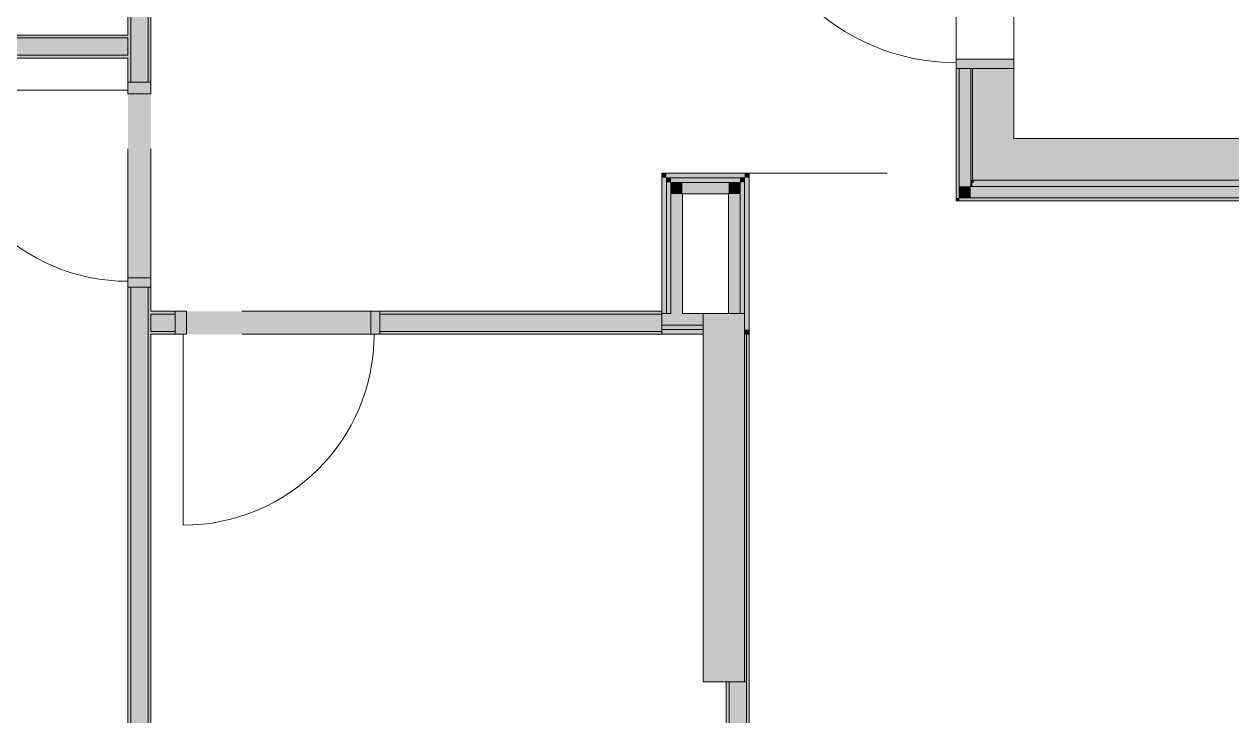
# Model space of a CAD drawing. Header units: metres. Extents: x -4 to 206, y -18 to 45.
# Drawn here: x 170.56 to 175.81, y 28.7 to 31.71 of the extents above; entities that cross this region are included whole.
import ezdxf

# ---------------------------------------------------------------- set-up
doc = ezdxf.new("R2010")
doc.units = ezdxf.units.M
doc.header["$MEASUREMENT"] = 0
doc.linetypes.add('Grenzlinie', pattern=[0.008, 0.003, -0.005])
for name, color, linetype in [('120 Wand Innen tragend', 7, 'Continuous'), ('130 Wand Innen', 7, 'Continuous'), ('150 Stütze', 7, 'Continuous'), ('170 Schachtwände', 7, 'Continuous'), ('815 Raumbegrenzung', 7, 'Continuous')]:
    doc.layers.add(name, color=color, linetype=linetype)

# ---------------------------------------------------------------- blocks, each defined once
blk = doc.blocks.new('Wand_52_1', base_point=(173.7142, 30.3583))
at = {"layer": '130 Wand Innen', "linetype": 'Continuous', "lineweight": 0, "true_color": 0xffffff}
blk.add_hatch(color=7, dxfattribs=at).paths.add_polyline_path([(173.6942, 30.3583), (173.6942, 28.8483), (173.7017, 28.8483), (173.7017, 30.3583)])
at = {"layer": '130 Wand Innen', "linetype": 'Continuous', "lineweight": 0, "true_color": 0x000000}
blk.add_hatch(color=18, dxfattribs=at).paths.add_polyline_path([(173.7142, 28.8483), (173.7142, 30.3583), (173.7017, 30.3583), (173.7017, 28.8483)])
at = {"layer": '130 Wand Innen', "color": 7, "linetype": 'Continuous', "lineweight": 18}
blk.add_line((173.7017, 30.3583), (173.7017, 28.8483), dxfattribs=at)
at = {"layer": '130 Wand Innen', "color": 7, "linetype": 'Continuous', "lineweight": 18, "flags": 128}
for points in [[(173.7142, 30.3583), (173.6942, 30.3583)], [(173.7142, 28.8483), (173.7142, 30.3583)], [(173.6942, 28.8483), (173.7017, 28.8483)]]:
    blk.add_lwpolyline(points, dxfattribs=at)
blk = doc.blocks.new('Wand_53_1', base_point=(171.1142, 31.5583))
at = {"layer": '130 Wand Innen', "linetype": 'Continuous', "lineweight": 0, "true_color": 0x000000}
for points in [[(171.0142, 31.6583), (168.3697, 31.6583), (168.3698, 31.6458), (171.0142, 31.6458)], [(168.37, 31.5708), (171.0142, 31.5708), (171.0142, 31.6458), (168.3698, 31.6458)], [(168.3701, 31.5583), (171.0142, 31.5583), (171.0142, 31.5708), (168.37, 31.5708)]]:
    blk.add_hatch(color=18, dxfattribs=at).paths.add_polyline_path(points)
at = {"layer": '130 Wand Innen', "color": 7, "linetype": 'Continuous', "lineweight": 18}
for p, q in [((171.0142, 31.6458), (168.3698, 31.6458)), ((168.37, 31.5708), (171.0142, 31.5708))]:
    blk.add_line(p, q, dxfattribs=at)
at = {"layer": '130 Wand Innen', "color": 7, "linetype": 'Continuous', "lineweight": 18, "flags": 128}
for points in [[(171.0142, 31.6583), (168.3697, 31.6583)], [(168.3697, 31.6583), (168.3701, 31.5583)], [(171.0142, 31.5708), (171.0142, 31.6458)], [(168.3701, 31.5583), (171.0142, 31.5583)]]:
    blk.add_lwpolyline(points, dxfattribs=at)
blk = doc.blocks.new('Metall Zargentür Typ3 27[7]_1', base_point=(168.0292, 39.9833))
at = {"layer": '130 Wand Innen', "linetype": 'Continuous', "lineweight": 0, "true_color": 0xffffff}
for points in [[(171.2192, 30.3583), (171.2692, 30.3583), (171.2692, 30.4583), (171.2192, 30.4583)], [(172.1092, 30.4583), (172.0692, 30.4583), (172.0692, 30.3583), (172.1092, 30.3583)]]:
    blk.add_hatch(color=7, dxfattribs=at).paths.add_polyline_path(points)
at = {"layer": '130 Wand Innen', "color": 7, "linetype": 'Grenzlinie', "lineweight": 13, "ltscale": 200}
for p, q in [((172.1092, 30.4583), (171.2192, 30.4583)), ((172.1092, 30.3583), (171.2192, 30.3583))]:
    blk.add_line(p, q, dxfattribs=at)
at = {"layer": '130 Wand Innen', "color": 7, "linetype": 'Continuous', "lineweight": 13}
for p, q in [((171.2692, 30.4583), (171.2192, 30.4583)), ((171.2192, 30.4583), (171.2192, 30.3583)), ((171.2692, 30.3583), (171.2692, 30.4583)), ((172.1092, 30.4583), (172.0692, 30.4583)), ((172.0692, 30.4583), (172.0692, 30.3583)), ((172.1092, 30.3583), (172.1092, 30.4583)), ((171.2192, 30.3583), (171.2692, 30.3583)), ((172.0692, 30.3583), (172.1092, 30.3583))]:
    blk.add_line(p, q, dxfattribs=at)
at = {"layer": '130 Wand Innen', "color": 7, "linetype": 'Continuous', "lineweight": 18}
for p, q in [((171.2192, 30.4583), (171.2192, 30.4458)), ((171.2192, 30.4583), (171.2192, 30.4458)), ((171.2192, 30.4458), (171.2192, 30.3708)), ((171.2192, 30.4458), (171.2192, 30.3708)), ((172.1092, 30.4583), (172.1092, 30.4458)), ((172.1092, 30.4583), (172.1092, 30.4458)), ((172.1092, 30.4458), (172.1092, 30.3708)), ((172.1092, 30.4458), (172.1092, 30.3708)), ((171.2192, 30.3708), (171.2192, 30.3583)), ((171.2192, 30.3708), (171.2192, 30.3583)), ((172.1092, 30.3708), (172.1092, 30.3583)), ((172.1092, 30.3708), (172.1092, 30.3583))]:
    blk.add_line(p, q, dxfattribs=at)
at = {"layer": '130 Wand Innen', "color": 8, "linetype": 'Continuous', "lineweight": 0}
blk.add_line((171.2542, 30.3583), (171.2542, 29.5283), dxfattribs=at)
blk.add_arc((171.2542, 30.3583), 0.83, 270, 0, dxfattribs=at)
blk = doc.blocks.new('Wand_60_1', base_point=(173.3342, 30.3583))
at = {"layer": '130 Wand Innen', "linetype": 'Continuous', "lineweight": 0, "true_color": 0x000000}
for points in [[(171.1142, 30.4583), (171.1142, 30.4458), (171.2192, 30.4458), (171.2192, 30.4583)], [(171.1142, 30.3708), (171.2192, 30.3708), (171.2192, 30.4458), (171.1142, 30.4458)], [(172.1092, 30.4458), (173.3342, 30.4458), (173.3342, 30.4583), (172.1092, 30.4583)], [(172.1092, 30.3708), (173.3342, 30.3708), (173.3342, 30.4458), (172.1092, 30.4458)], [(171.2192, 30.3708), (171.1142, 30.3708), (171.1142, 30.3583), (171.2192, 30.3583)], [(172.1092, 30.3708), (172.1092, 30.3583), (173.3342, 30.3583), (173.3342, 30.3708)]]:
    blk.add_hatch(color=18, dxfattribs=at).paths.add_polyline_path(points)
at = {"layer": '130 Wand Innen', "linetype": 'Continuous', "lineweight": 13, "true_color": 0xf9f8f6}
blk.add_hatch(color=7, dxfattribs=at).paths.add_polyline_path([(171.2192, 30.4583), (171.2192, 30.3583), (172.1092, 30.3583), (172.1092, 30.4583)])
at = {"layer": '130 Wand Innen', "color": 7, "linetype": 'Continuous', "lineweight": 18}
for p, q in [((171.2192, 30.4458), (171.1142, 30.4458)), ((171.2192, 30.4583), (171.2192, 30.4458)), ((171.2192, 30.4458), (171.2192, 30.3708)), ((172.1092, 30.4583), (172.1092, 30.4458)), ((173.3342, 30.4458), (172.1092, 30.4458)), ((172.1092, 30.4458), (172.1092, 30.3708)), ((171.1142, 30.3708), (171.2192, 30.3708)), ((171.2192, 30.3708), (171.2192, 30.3583)), ((172.1092, 30.3708), (173.3342, 30.3708)), ((172.1092, 30.3708), (172.1092, 30.3583))]:
    blk.add_line(p, q, dxfattribs=at)
at = {"layer": '130 Wand Innen', "color": 7, "linetype": 'Continuous', "lineweight": 18, "flags": 128}
for points in [[(171.2192, 30.4583), (171.1142, 30.4583)], [(171.1142, 30.4458), (171.1142, 30.3708)], [(173.3342, 30.4583), (172.1092, 30.4583)], [(173.3342, 30.3583), (173.3342, 30.4583)], [(171.1142, 30.3583), (171.2192, 30.3583)], [(172.1092, 30.3583), (173.3342, 30.3583)]]:
    blk.add_lwpolyline(points, dxfattribs=at)
at = {"layer": '130 Wand Innen', "color": 7, "linetype": 'Continuous', "lineweight": 13}
blk.add_blockref('Metall Zargentür Typ3 27[7]_1', (168.0292, 39.9833), dxfattribs=at)
blk = doc.blocks.new('Wand_62_1', base_point=(174.6142, 30.9383))
at = {"layer": '120 Wand Innen tragend', "linetype": 'Continuous', "lineweight": 0, "true_color": 0x000000}
for points in [[(174.6842, 31.0283), (174.6975, 31.0283), (174.8642, 31.2083), (174.6842, 31.2083)], [(174.8642, 31.2083), (174.6975, 31.0283), (174.8642, 31.0283)], [(177.5342, 31.2083), (174.8642, 31.2083), (174.8642, 31.0283), (177.5342, 31.0283)], [(174.6267, 31.0008), (174.6267, 30.9518), (174.6721, 31.0008)], [(174.6767, 31.0008), (174.6721, 31.0008), (174.6267, 30.9518), (174.6267, 30.9508), (174.6767, 30.9508)], [(177.4767, 31.0008), (174.6767, 31.0008), (174.6767, 30.9508), (177.4767, 30.9508)], [(174.6258, 30.9508), (174.6142, 30.9508), (174.6142, 30.9383)], [(174.6258, 30.9508), (174.6142, 30.9383), (174.6267, 30.9383), (174.6267, 30.9508)], [(177.4642, 30.9508), (174.6267, 30.9508), (174.6267, 30.9383), (177.4642, 30.9383)]]:
    blk.add_hatch(color=18, dxfattribs=at).paths.add_polyline_path(points)
at = {"layer": '120 Wand Innen tragend', "linetype": 'Continuous', "lineweight": 0, "true_color": 0xffffff}
for points in [[(174.6767, 31.0283), (174.6767, 31.0058), (174.6842, 31.0139), (174.6842, 31.0283)], [(174.6842, 31.0283), (174.6842, 31.0139), (174.6975, 31.0283)], [(177.5267, 31.0283), (174.6975, 31.0283), (174.6842, 31.0139), (174.6842, 31.0008), (177.5267, 31.0008)], [(174.6842, 31.0139), (174.6767, 31.0058), (174.6767, 31.0008), (174.6842, 31.0008)]]:
    blk.add_hatch(color=7, dxfattribs=at).paths.add_polyline_path(points)
at = {"layer": '120 Wand Innen tragend', "color": 7, "linetype": 'Continuous', "lineweight": 18}
for p, q in [((174.6842, 31.2083), (174.6842, 31.0283)), ((174.6975, 31.0283), (174.6842, 31.0283)), ((174.6975, 31.0283), (174.8642, 31.0283)), ((174.8642, 31.0283), (177.5342, 31.0283))]:
    blk.add_line(p, q, dxfattribs=at)
at = {"layer": '120 Wand Innen tragend', "color": 7, "linetype": 'Continuous', "lineweight": 13}
for p, q in [((174.6767, 31.0283), (174.6767, 31.0058)), ((174.6267, 31.0008), (174.6267, 30.9518)), ((174.6767, 31.0058), (174.6767, 31.0008)), ((174.6767, 31.0008), (174.6842, 31.0008)), ((174.6842, 31.0008), (177.5267, 31.0008)), ((174.6267, 30.9518), (174.6267, 30.9508)), ((174.6267, 30.9508), (174.6767, 30.9508)), ((174.6767, 30.9508), (177.4767, 30.9508))]:
    blk.add_line(p, q, dxfattribs=at)
at = {"layer": '120 Wand Innen tragend', "color": 7, "linetype": 'Continuous', "lineweight": 18, "flags": 128}
blk.add_lwpolyline([(181.3242, 31.2083), (174.8642, 31.2083)], dxfattribs=at)
at = {"layer": '120 Wand Innen tragend', "color": 7, "linetype": 'Continuous', "lineweight": 13, "flags": 128}
for points in [[(174.6142, 30.9383), (174.6142, 30.9508)], [(174.6142, 30.9383), (177.4642, 30.9383)]]:
    blk.add_lwpolyline(points, dxfattribs=at)
blk = doc.blocks.new('Metall Zargentür Typ3 27[8]_1', base_point=(168.0292, 39.9833))
at = {"layer": '120 Wand Innen tragend', "linetype": 'Continuous', "lineweight": 0, "true_color": 0xffffff}
for points in [[(174.6142, 32.5033), (174.6142, 32.4533), (174.8642, 32.4533), (174.8642, 32.5033)], [(174.8642, 31.5133), (174.8642, 31.5533), (174.6142, 31.5533), (174.6142, 31.5133)]]:
    blk.add_hatch(color=7, dxfattribs=at).paths.add_polyline_path(points)
at = {"layer": '120 Wand Innen tragend', "color": 7, "linetype": 'Continuous', "lineweight": 13}
for p, q in [((174.6142, 31.5133), (174.6142, 32.5033)), ((174.6142, 32.5033), (174.6142, 32.4533)), ((174.8642, 32.5033), (174.6142, 32.5033)), ((174.6142, 32.5033), (174.6267, 32.5033)), ((174.6142, 32.5033), (174.6267, 32.5033)), ((174.6267, 32.5033), (174.6767, 32.5033)), ((174.6267, 32.5033), (174.6767, 32.5033)), ((174.6767, 32.5033), (174.6842, 32.5033)), ((174.6767, 32.5033), (174.6842, 32.5033)), ((174.8642, 31.5133), (174.8642, 32.5033)), ((174.8642, 32.4533), (174.8642, 32.5033)), ((174.6142, 32.4533), (174.8642, 32.4533)), ((174.8642, 31.5533), (174.6142, 31.5533)), ((174.6142, 31.5533), (174.6142, 31.5133)), ((174.8642, 31.5133), (174.8642, 31.5533)), ((174.6142, 31.5133), (174.8642, 31.5133)), ((174.6142, 31.5133), (174.6267, 31.5133)), ((174.6142, 31.5133), (174.6267, 31.5133)), ((174.6267, 31.5133), (174.6767, 31.5133)), ((174.6267, 31.5133), (174.6767, 31.5133)), ((174.6767, 31.5133), (174.6842, 31.5133)), ((174.6767, 31.5133), (174.6842, 31.5133))]:
    blk.add_line(p, q, dxfattribs=at)
at = {"layer": '120 Wand Innen tragend', "color": 7, "linetype": 'Continuous', "lineweight": 18}
for p, q in [((174.6842, 32.5033), (174.8642, 32.5033)), ((174.6842, 32.5033), (174.8642, 32.5033)), ((174.6842, 31.5133), (174.8642, 31.5133)), ((174.6842, 31.5133), (174.8642, 31.5133))]:
    blk.add_line(p, q, dxfattribs=at)
at = {"layer": '120 Wand Innen tragend', "color": 8, "linetype": 'Continuous', "lineweight": 0}
blk.add_line((174.6142, 32.4683), (173.6842, 32.4683), dxfattribs=at)
blk.add_arc((174.6142, 32.4683), 0.93, 180, 270, dxfattribs=at)
blk = doc.blocks.new('Wand_65_1', base_point=(174.6142, 30.9383))
at = {"layer": '120 Wand Innen tragend', "linetype": 'Continuous', "lineweight": 0, "true_color": 0x000000}
for points in [[(174.6842, 32.8483), (174.6842, 32.7283), (174.7063, 32.7283), (174.8642, 32.8483)], [(174.7063, 32.7283), (174.8642, 32.7283), (174.8642, 32.8483)], [(174.6767, 32.7208), (174.6267, 32.7208), (174.6267, 32.6708), (174.6306, 32.6708), (174.6767, 32.7058)], [(174.6767, 32.6708), (174.6767, 32.7058), (174.6306, 32.6708)], [(174.6842, 32.7208), (174.6964, 32.7208), (174.7063, 32.7283), (174.6842, 32.7283)], [(174.6842, 32.7115), (174.6842, 32.5033), (174.8642, 32.5033), (174.8642, 32.7283), (174.7063, 32.7283)], [(174.6842, 32.7115), (174.6964, 32.7208), (174.6842, 32.7208)], [(174.6142, 32.6708), (174.6142, 32.6583), (174.6267, 32.6678), (174.6267, 32.6708)], [(174.6267, 32.6678), (174.6142, 32.6583), (174.6267, 32.6583)], [(174.6267, 32.6583), (174.6142, 32.6583), (174.6142, 32.5033), (174.6267, 32.5033)], [(174.6267, 32.6678), (174.6306, 32.6708), (174.6267, 32.6708)], [(174.6306, 32.6708), (174.6267, 32.6678), (174.6267, 32.5033), (174.6767, 32.5033), (174.6767, 32.6708)], [(174.6142, 30.9508), (174.6258, 30.9508), (174.6267, 30.9518), (174.6267, 31.5133), (174.6142, 31.5133)], [(174.6267, 31.0008), (174.6721, 31.0008), (174.6767, 31.0058), (174.6767, 31.5133), (174.6267, 31.5133)], [(174.6842, 31.2083), (174.8642, 31.2083), (174.8642, 31.5133), (174.6842, 31.5133)], [(174.6767, 31.0058), (174.6721, 31.0008), (174.6767, 31.0008)], [(174.6267, 30.9518), (174.6258, 30.9508), (174.6267, 30.9508)]]:
    blk.add_hatch(color=18, dxfattribs=at).paths.add_polyline_path(points)
at = {"layer": '120 Wand Innen tragend', "linetype": 'Continuous', "lineweight": 0, "true_color": 0xffffff}
for points in [[(174.6842, 32.7283), (174.6767, 32.7283), (174.6767, 32.7208), (174.6842, 32.7208)], [(174.6842, 32.7208), (174.6767, 32.7208), (174.6767, 32.7058), (174.6842, 32.7115)], [(174.6767, 32.7058), (174.6767, 32.5033), (174.6842, 32.5033), (174.6842, 32.7115)], [(174.6767, 31.0283), (174.6842, 31.0283), (174.6842, 31.5133), (174.6767, 31.5133)]]:
    blk.add_hatch(color=7, dxfattribs=at).paths.add_polyline_path(points)
at = {"layer": '120 Wand Innen tragend', "color": 7, "linetype": 'Continuous', "lineweight": 13}
for p, q in [((174.6767, 32.7208), (174.6267, 32.7208)), ((174.6767, 32.7208), (174.6767, 32.7058)), ((174.6767, 32.7058), (174.6767, 32.5033)), ((174.6267, 32.6708), (174.6142, 32.6708)), ((174.6267, 32.6708), (174.6267, 32.6678)), ((174.6267, 32.6678), (174.6267, 32.5033)), ((174.6142, 32.5033), (174.6267, 32.5033)), ((174.6267, 32.5033), (174.6767, 32.5033)), ((174.6767, 32.5033), (174.6842, 32.5033)), ((174.6142, 31.5133), (174.6267, 31.5133)), ((174.6267, 31.5133), (174.6267, 31.0008)), ((174.6267, 31.5133), (174.6767, 31.5133)), ((174.6767, 31.5133), (174.6767, 31.0283)), ((174.6767, 31.5133), (174.6842, 31.5133)), ((174.6767, 31.0283), (174.6767, 31.0058)), ((174.6267, 31.0008), (174.6267, 30.9518)), ((174.6767, 31.0058), (174.6767, 31.0008)), ((174.6267, 30.9518), (174.6267, 30.9508))]:
    blk.add_line(p, q, dxfattribs=at)
at = {"layer": '120 Wand Innen tragend', "color": 7, "linetype": 'Continuous', "lineweight": 18}
for p, q in [((174.6842, 32.7283), (174.6767, 32.7283)), ((174.6842, 32.7283), (174.6842, 32.7208)), ((174.6842, 32.7208), (174.6842, 32.7115)), ((174.6842, 32.7115), (174.6842, 32.5033)), ((174.6842, 32.5033), (174.8642, 32.5033)), ((174.6842, 31.5133), (174.6842, 31.2083)), ((174.6842, 31.5133), (174.8642, 31.5133)), ((174.6842, 31.2083), (174.6842, 31.0283))]:
    blk.add_line(p, q, dxfattribs=at)
at = {"layer": '120 Wand Innen tragend', "color": 7, "linetype": 'Continuous', "lineweight": 18, "flags": 128}
for points in [[(174.8642, 32.8483), (174.6842, 32.8483)], [(174.8642, 32.5033), (174.8642, 32.8483)], [(174.8642, 31.2083), (174.8642, 31.5133)]]:
    blk.add_lwpolyline(points, dxfattribs=at)
at = {"layer": '120 Wand Innen tragend', "color": 7, "linetype": 'Continuous', "lineweight": 13, "flags": 128}
for points in [[(174.6142, 32.6583), (174.6142, 32.5033)], [(174.6142, 31.5133), (174.6142, 30.9508)]]:
    blk.add_lwpolyline(points, dxfattribs=at)
at = {"layer": '120 Wand Innen tragend', "color": 7, "linetype": 'Continuous', "lineweight": 13}
blk.add_blockref('Metall Zargentür Typ3 27[8]_1', (168.0292, 39.9833), dxfattribs=at)
blk = doc.blocks.new('Metall Zargentür Typ3 27[19]_1', base_point=(168.0292, 39.9833))
at = {"layer": '130 Wand Innen', "linetype": 'Continuous', "lineweight": 0, "true_color": 0xffffff}
for points in [[(171.1142, 32.6533), (171.0142, 32.6533), (171.0142, 32.6133), (171.1142, 32.6133)], [(171.0142, 31.7633), (171.1142, 31.7633), (171.1142, 31.8133), (171.0142, 31.8133)]]:
    blk.add_hatch(color=7, dxfattribs=at).paths.add_polyline_path(points)
at = {"layer": '130 Wand Innen', "color": 7, "linetype": 'Grenzlinie', "lineweight": 13, "ltscale": 200}
for p, q in [((171.0142, 32.6533), (171.0142, 31.7633)), ((171.1142, 32.6533), (171.1142, 31.7633))]:
    blk.add_line(p, q, dxfattribs=at)
at = {"layer": '130 Wand Innen', "color": 7, "linetype": 'Continuous', "lineweight": 13}
for p, q in [((171.0142, 32.6133), (171.0142, 32.6533)), ((171.0142, 32.6533), (171.1142, 32.6533)), ((171.1142, 32.6533), (171.1142, 32.6133)), ((171.1142, 32.6133), (171.0142, 32.6133)), ((171.0142, 31.7633), (171.0142, 31.8133)), ((171.0142, 31.8133), (171.1142, 31.8133)), ((171.1142, 31.8133), (171.1142, 31.7633)), ((171.1142, 31.7633), (171.0142, 31.7633))]:
    blk.add_line(p, q, dxfattribs=at)
at = {"layer": '130 Wand Innen', "color": 7, "linetype": 'Continuous', "lineweight": 18}
for p, q in [((171.0267, 32.6533), (171.0142, 32.6533)), ((171.0267, 32.6533), (171.0142, 32.6533)), ((171.1017, 32.6533), (171.0267, 32.6533)), ((171.1017, 32.6533), (171.0267, 32.6533)), ((171.1142, 32.6533), (171.1017, 32.6533)), ((171.1142, 32.6533), (171.1017, 32.6533)), ((171.0267, 31.7633), (171.0142, 31.7633)), ((171.0267, 31.7633), (171.0142, 31.7633)), ((171.1017, 31.7633), (171.0267, 31.7633)), ((171.1017, 31.7633), (171.0267, 31.7633)), ((171.1142, 31.7633), (171.1017, 31.7633)), ((171.1142, 31.7633), (171.1017, 31.7633))]:
    blk.add_line(p, q, dxfattribs=at)
at = {"layer": '130 Wand Innen', "color": 8, "linetype": 'Continuous', "lineweight": 0}
blk.add_line((171.0142, 31.7983), (170.1842, 31.7983), dxfattribs=at)
blk.add_arc((171.0142, 31.7983), 0.83, 90, 180, dxfattribs=at)
blk = doc.blocks.new('Metall Zargentür Typ3 27[20]_1', base_point=(168.0292, 39.9833))
at = {"layer": '130 Wand Innen', "linetype": 'Continuous', "lineweight": 0, "true_color": 0xffffff}
for points in [[(171.0142, 31.4533), (171.0142, 31.4033), (171.1142, 31.4033), (171.1142, 31.4533)], [(171.1142, 30.5633), (171.1142, 30.6033), (171.0142, 30.6033), (171.0142, 30.5633)]]:
    blk.add_hatch(color=7, dxfattribs=at).paths.add_polyline_path(points)
at = {"layer": '130 Wand Innen', "color": 7, "linetype": 'Grenzlinie', "lineweight": 13, "ltscale": 200}
for p, q in [((171.0142, 30.5633), (171.0142, 31.4533)), ((171.1142, 30.5633), (171.1142, 31.4533))]:
    blk.add_line(p, q, dxfattribs=at)
at = {"layer": '130 Wand Innen', "color": 7, "linetype": 'Continuous', "lineweight": 13}
for p, q in [((171.0142, 31.4533), (171.0142, 31.4033)), ((171.1142, 31.4533), (171.0142, 31.4533)), ((171.1142, 31.4033), (171.1142, 31.4533)), ((171.0142, 31.4033), (171.1142, 31.4033)), ((171.1142, 30.6033), (171.0142, 30.6033)), ((171.0142, 30.6033), (171.0142, 30.5633)), ((171.1142, 30.5633), (171.1142, 30.6033)), ((171.0142, 30.5633), (171.1142, 30.5633))]:
    blk.add_line(p, q, dxfattribs=at)
at = {"layer": '130 Wand Innen', "color": 7, "linetype": 'Continuous', "lineweight": 18}
for p, q in [((171.0267, 31.4533), (171.0142, 31.4533)), ((171.0267, 31.4533), (171.0142, 31.4533)), ((171.1017, 31.4533), (171.0267, 31.4533)), ((171.1017, 31.4533), (171.0267, 31.4533)), ((171.1142, 31.4533), (171.1017, 31.4533)), ((171.1142, 31.4533), (171.1017, 31.4533)), ((171.0267, 30.5633), (171.0142, 30.5633)), ((171.0267, 30.5633), (171.0142, 30.5633)), ((171.1017, 30.5633), (171.0267, 30.5633)), ((171.1017, 30.5633), (171.0267, 30.5633)), ((171.1142, 30.5633), (171.1017, 30.5633)), ((171.1142, 30.5633), (171.1017, 30.5633))]:
    blk.add_line(p, q, dxfattribs=at)
at = {"layer": '130 Wand Innen', "color": 8, "linetype": 'Continuous', "lineweight": 0}
blk.add_line((171.0142, 31.4183), (170.1842, 31.4183), dxfattribs=at)
blk.add_arc((171.0142, 31.4183), 0.83, 180, 270, dxfattribs=at)
blk = doc.blocks.new('Wand_96_1', base_point=(171.1142, 32.6583))
at = {"layer": '130 Wand Innen', "linetype": 'Continuous', "lineweight": 0, "true_color": 0x000000}
for points in [[(171.0142, 32.6583), (171.0142, 32.6533), (171.0267, 32.6533), (171.0267, 32.6583)], [(171.0267, 32.6583), (171.0267, 32.6533), (171.1017, 32.6533), (171.1017, 32.6583)], [(171.1017, 32.6583), (171.1017, 32.6533), (171.1142, 32.6533), (171.1142, 32.6583)], [(171.0267, 31.7633), (171.0142, 31.7633), (171.0142, 31.4533), (171.0267, 31.4533)], [(171.0267, 31.7633), (171.0267, 31.4533), (171.1017, 31.4533), (171.1017, 31.7633)], [(171.1017, 31.4533), (171.1142, 31.4533), (171.1142, 31.7633), (171.1017, 31.7633)], [(171.0142, 25.2933), (171.0267, 25.2933), (171.0267, 30.5633), (171.0142, 30.5633)], [(171.0267, 30.5633), (171.0267, 25.2933), (171.1017, 25.2933), (171.1017, 30.5633)], [(171.1017, 30.5633), (171.1017, 25.2933), (171.1142, 25.2933), (171.1142, 30.5633)]]:
    blk.add_hatch(color=18, dxfattribs=at).paths.add_polyline_path(points)
at = {"layer": '130 Wand Innen', "linetype": 'Continuous', "lineweight": 13, "true_color": 0xf9f8f6}
for points in [[(171.1142, 31.7633), (171.1142, 32.6533), (171.0142, 32.6533), (171.0142, 31.7633)], [(171.1142, 31.4533), (171.0142, 31.4533), (171.0142, 30.5633), (171.1142, 30.5633)]]:
    blk.add_hatch(color=7, dxfattribs=at).paths.add_polyline_path(points)
at = {"layer": '130 Wand Innen', "color": 7, "linetype": 'Continuous', "lineweight": 18}
for p, q in [((171.0267, 32.6533), (171.0142, 32.6533)), ((171.0267, 32.6583), (171.0267, 32.6533)), ((171.1017, 32.6533), (171.0267, 32.6533)), ((171.1017, 32.6533), (171.1017, 32.6583)), ((171.1142, 32.6533), (171.1017, 32.6533)), ((171.0267, 31.7633), (171.0142, 31.7633)), ((171.0267, 31.7633), (171.0267, 31.4533)), ((171.1017, 31.7633), (171.0267, 31.7633)), ((171.1017, 31.4533), (171.1017, 31.7633)), ((171.1142, 31.7633), (171.1017, 31.7633)), ((171.0267, 31.4533), (171.0142, 31.4533)), ((171.1017, 31.4533), (171.0267, 31.4533)), ((171.1142, 31.4533), (171.1017, 31.4533)), ((171.0267, 30.5633), (171.0142, 30.5633)), ((171.0267, 30.5633), (171.0267, 25.2933)), ((171.1017, 30.5633), (171.0267, 30.5633)), ((171.1017, 25.2933), (171.1017, 30.5633)), ((171.1142, 30.5633), (171.1017, 30.5633))]:
    blk.add_line(p, q, dxfattribs=at)
at = {"layer": '130 Wand Innen', "color": 7, "linetype": 'Continuous', "lineweight": 18, "flags": 128}
for points in [[(171.0142, 32.6583), (171.0142, 32.6533)], [(171.1142, 32.6583), (171.0142, 32.6583)], [(171.1142, 32.6533), (171.1142, 32.6583)], [(171.0142, 31.7633), (171.0142, 31.6583)], [(171.1142, 31.4533), (171.1142, 31.7633)], [(171.0142, 31.6458), (171.0142, 31.5708)], [(171.0142, 31.5583), (171.0142, 31.4533)], [(171.0142, 30.5633), (171.0142, 25.2933)], [(171.1142, 30.4583), (171.1142, 30.5633)], [(171.1142, 30.3708), (171.1142, 30.4458)], [(171.1142, 25.2933), (171.1142, 30.3583)], [(171.0142, 25.2933), (171.1142, 25.2933)]]:
    blk.add_lwpolyline(points, dxfattribs=at)
at = {"layer": '130 Wand Innen', "color": 7, "linetype": 'Continuous', "lineweight": 13}
for name in ['Metall Zargentür Typ3 27[19]_1', 'Metall Zargentür Typ3 27[20]_1']:
    blk.add_blockref(name, (168.0292, 39.9833), dxfattribs=at)
blk = doc.blocks.new('Wand_151_1', base_point=(173.7142, 30.3583))
at = {"layer": '170 Schachtwände', "linetype": 'Continuous', "lineweight": 0, "true_color": 0x000000}
for points in [[(173.3342, 30.4483), (173.3342, 30.3983), (173.5142, 30.3983), (173.5142, 30.4483)], [(173.3342, 30.3983), (173.3342, 30.3783), (173.5142, 30.3783), (173.5142, 30.3983)], [(173.3342, 30.3783), (173.3342, 30.3583), (173.5142, 30.3583), (173.5142, 30.3783)], [(173.6942, 30.3783), (173.7142, 30.3583), (173.7142, 30.3783)], [(173.6942, 30.3583), (173.7142, 30.3583), (173.6942, 30.3783)]]:
    blk.add_hatch(color=18, dxfattribs=at).paths.add_polyline_path(points)
at = {"layer": '170 Schachtwände', "color": 7, "linetype": 'Continuous', "lineweight": 18}
for p, q in [((173.3342, 30.3983), (173.5142, 30.3983)), ((173.3342, 30.3783), (173.5142, 30.3783))]:
    blk.add_line(p, q, dxfattribs=at)
at = {"layer": '170 Schachtwände', "color": 7, "linetype": 'Continuous', "lineweight": 18, "flags": 128}
for points in [[(173.3742, 30.4483), (173.3342, 30.4483)], [(173.3342, 30.3983), (173.3342, 30.4483)], [(173.5142, 30.4483), (173.4242, 30.4483)], [(173.3342, 30.3783), (173.3342, 30.3983)], [(173.3342, 30.3583), (173.3342, 30.3783)], [(173.3342, 30.3583), (173.5142, 30.3583)], [(173.6942, 30.3583), (173.7142, 30.3583)], [(173.7142, 30.3583), (173.7142, 30.3783)]]:
    blk.add_lwpolyline(points, dxfattribs=at)
blk = doc.blocks.new('Wand_152_1', base_point=(173.7142, 31.0583))
at = {"layer": '170 Schachtwände', "linetype": 'Continuous', "lineweight": 0, "true_color": 0x000000}
for points in [[(173.3542, 31.0383), (173.3342, 31.0583), (173.3342, 31.0383)], [(173.3542, 31.0583), (173.3342, 31.0583), (173.3542, 31.0383)], [(173.3542, 31.0383), (173.6942, 31.0383), (173.6942, 31.0583), (173.3542, 31.0583)], [(173.3742, 31.0183), (173.3542, 31.0383), (173.3542, 31.0183)], [(173.3742, 31.0383), (173.3542, 31.0383), (173.3742, 31.0183)], [(173.3742, 31.0183), (173.6742, 31.0183), (173.6742, 31.0383), (173.3742, 31.0383)], [(173.6742, 31.0183), (173.6942, 31.0183), (173.6942, 31.0383)], [(173.6742, 31.0183), (173.6942, 31.0383), (173.6742, 31.0383)], [(173.6942, 31.0383), (173.7142, 31.0383), (173.7142, 31.0583)], [(173.6942, 31.0383), (173.7142, 31.0583), (173.6942, 31.0583)], [(173.4242, 30.9683), (173.3742, 31.0183), (173.3742, 30.9683)], [(173.4242, 31.0183), (173.3742, 31.0183), (173.4242, 30.9683)], [(173.4242, 30.9683), (173.6242, 30.9683), (173.6242, 31.0183), (173.4242, 31.0183)], [(173.6242, 30.9683), (173.6742, 30.9683), (173.6742, 31.0183)], [(173.6242, 30.9683), (173.6742, 31.0183), (173.6242, 31.0183)]]:
    blk.add_hatch(color=18, dxfattribs=at).paths.add_polyline_path(points)
at = {"layer": '170 Schachtwände', "color": 7, "linetype": 'Continuous', "lineweight": 18}
for p, q in [((173.3742, 31.0383), (173.3542, 31.0383)), ((173.6742, 31.0383), (173.3742, 31.0383)), ((173.6942, 31.0383), (173.6742, 31.0383)), ((173.3742, 31.0183), (173.3742, 30.9683)), ((173.4242, 31.0183), (173.3742, 31.0183)), ((173.6242, 31.0183), (173.4242, 31.0183)), ((173.6742, 31.0183), (173.6242, 31.0183)), ((173.6742, 30.9683), (173.6742, 31.0183))]:
    blk.add_line(p, q, dxfattribs=at)
at = {"layer": '170 Schachtwände', "color": 7, "linetype": 'Continuous', "lineweight": 18, "flags": 128}
for points in [[(173.3342, 31.0583), (173.3342, 31.0383)], [(173.7142, 31.0583), (173.3342, 31.0583)], [(173.7142, 31.0583), (173.7142, 31.0383)], [(173.4242, 30.9683), (173.6242, 30.9683)]]:
    blk.add_lwpolyline(points, dxfattribs=at)
blk = doc.blocks.new('Wand_153_1', base_point=(173.3342, 31.0583))
at = {"layer": '170 Schachtwände', "linetype": 'Continuous', "lineweight": 0, "true_color": 0x000000}
for points in [[(173.3342, 31.0383), (173.3342, 30.4483), (173.3542, 30.4483), (173.3542, 31.0383)], [(173.3542, 31.0183), (173.3542, 30.4483), (173.3742, 30.4483), (173.3742, 31.0183)], [(173.3742, 30.9683), (173.3742, 30.4483), (173.4242, 30.4483), (173.4242, 30.9683)]]:
    blk.add_hatch(color=18, dxfattribs=at).paths.add_polyline_path(points)
at = {"layer": '170 Schachtwände', "color": 7, "linetype": 'Continuous', "lineweight": 18}
for p, q in [((173.3542, 31.0383), (173.3542, 31.0183)), ((173.3542, 31.0183), (173.3542, 30.4483)), ((173.3742, 31.0183), (173.3742, 30.9683)), ((173.3742, 30.9683), (173.3742, 30.4483))]:
    blk.add_line(p, q, dxfattribs=at)
at = {"layer": '170 Schachtwände', "color": 7, "linetype": 'Continuous', "lineweight": 18, "flags": 128}
for points in [[(173.3342, 31.0383), (173.3342, 30.4483)], [(173.4242, 30.4483), (173.4242, 30.9683)], [(173.3342, 30.4483), (173.3542, 30.4483)], [(173.3542, 30.4483), (173.3742, 30.4483)]]:
    blk.add_lwpolyline(points, dxfattribs=at)
blk = doc.blocks.new('Wand_154_1', base_point=(173.7142, 31.0583))
at = {"layer": '170 Schachtwände', "linetype": 'Continuous', "lineweight": 0, "true_color": 0x000000}
for points in [[(173.6942, 31.0383), (173.6942, 30.3783), (173.7142, 30.3783), (173.7142, 31.0383)], [(173.6242, 30.9683), (173.6242, 30.4483), (173.6742, 30.4483), (173.6742, 30.9683)], [(173.6942, 31.0183), (173.6742, 31.0183), (173.6742, 30.4483), (173.6942, 30.4483)]]:
    blk.add_hatch(color=18, dxfattribs=at).paths.add_polyline_path(points)
at = {"layer": '170 Schachtwände', "color": 7, "linetype": 'Continuous', "lineweight": 18}
for p, q in [((173.6942, 31.0183), (173.6942, 31.0383)), ((173.6742, 30.9683), (173.6742, 31.0183)), ((173.6742, 30.4483), (173.6742, 30.9683)), ((173.6942, 30.4483), (173.6942, 31.0183))]:
    blk.add_line(p, q, dxfattribs=at)
at = {"layer": '170 Schachtwände', "color": 7, "linetype": 'Continuous', "lineweight": 18, "flags": 128}
for points in [[(173.7142, 30.3783), (173.7142, 31.0383)], [(173.6242, 30.9683), (173.6242, 30.4483)]]:
    blk.add_lwpolyline(points, dxfattribs=at)
blk = doc.blocks.new('Wand_165_1', base_point=(173.7142, 28.8483))
at = {"layer": '130 Wand Innen', "linetype": 'Continuous', "lineweight": 0, "true_color": 0x000000}
for points in [[(173.6142, 28.8483), (173.6142, 25.2933), (173.6267, 25.2933), (173.6267, 28.8483)], [(173.7017, 25.2933), (173.7017, 28.8483), (173.6267, 28.8483), (173.6267, 25.2933)], [(173.7142, 25.2933), (173.7142, 28.8483), (173.7017, 28.8483), (173.7017, 25.2933)]]:
    blk.add_hatch(color=18, dxfattribs=at).paths.add_polyline_path(points)
at = {"layer": '130 Wand Innen', "color": 7, "linetype": 'Continuous', "lineweight": 18}
for p, q in [((173.6267, 28.8483), (173.6267, 25.2933)), ((173.7017, 25.2933), (173.7017, 28.8483))]:
    blk.add_line(p, q, dxfattribs=at)
at = {"layer": '130 Wand Innen', "color": 7, "linetype": 'Continuous', "lineweight": 18, "flags": 128}
for points in [[(173.6142, 28.8483), (173.6142, 25.2933)], [(173.7017, 28.8483), (173.6942, 28.8483)], [(173.7142, 25.2933), (173.7142, 28.8483)], [(173.6142, 25.2933), (173.7142, 25.2933)]]:
    blk.add_lwpolyline(points, dxfattribs=at)
blk = doc.blocks.new('Stütze_7_1', base_point=(173.6042, 29.6483))
at = {"layer": '150 Stütze', "linetype": 'Continuous', "lineweight": 0, "true_color": 0x000000}
blk.add_hatch(color=18, dxfattribs=at).paths.add_polyline_path([(173.5142, 28.8483), (173.6942, 28.8483), (173.6942, 30.4483), (173.5142, 30.4483)])
at = {"layer": '150 Stütze', "color": 7, "linetype": 'Continuous', "lineweight": 18, "flags": 128}
blk.add_lwpolyline([(173.5142, 28.8483), (173.6942, 28.8483), (173.6942, 30.4483), (173.5142, 30.4483)], close=True, dxfattribs=at)

msp = doc.modelspace()

# ---------------------------------------------------------------- linework, layer by layer
at = {"layer": '815 Raumbegrenzung', "color": 8, "linetype": 'Grenzlinie', "lineweight": 13, "ltscale": 200}
msp.add_line((173.7142, 31.0583), (174.6142, 31.0583), dxfattribs=at)

# ---------------------------------------------------------------- block references
at = {"layer": '120 Wand Innen tragend', "color": 7, "lineweight": 25}
for name in ['Wand_65_1', 'Wand_62_1']:
    msp.add_blockref(name, (174.6142, 30.9383), dxfattribs=at)
at = {"layer": '130 Wand Innen', "color": 7, "lineweight": 35}
for name, p in [('Wand_96_1', (171.1142, 32.6583)), ('Wand_53_1', (171.1142, 31.5583)), ('Wand_60_1', (173.3342, 30.3583)), ('Wand_52_1', (173.7142, 30.3583)), ('Wand_165_1', (173.7142, 28.8483))]:
    msp.add_blockref(name, p, dxfattribs=at)
at = {"layer": '150 Stütze', "color": 7, "lineweight": 18}
msp.add_blockref('Stütze_7_1', (173.6042, 29.6483), dxfattribs=at)
at = {"layer": '170 Schachtwände', "color": 7, "lineweight": 35}
for name, p in [('Wand_152_1', (173.7142, 31.0583)), ('Wand_153_1', (173.3342, 31.0583)), ('Wand_154_1', (173.7142, 31.0583)), ('Wand_151_1', (173.7142, 30.3583))]:
    msp.add_blockref(name, p, dxfattribs=at)

doc.saveas('drawing.dxf')
